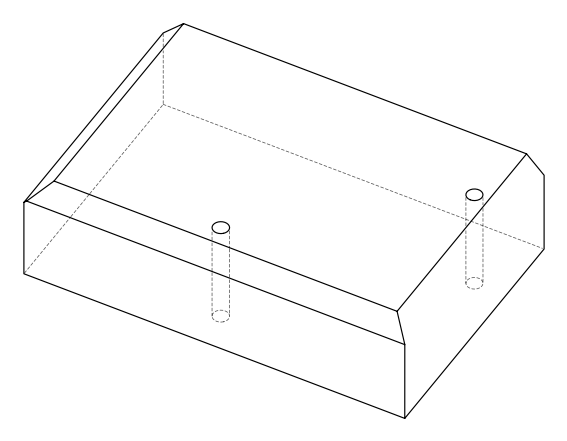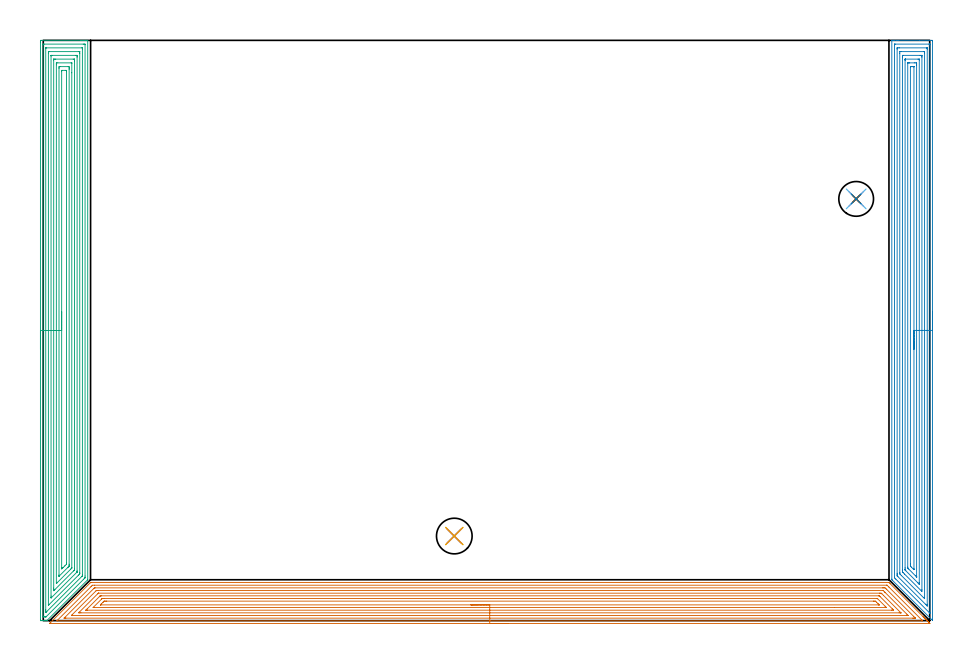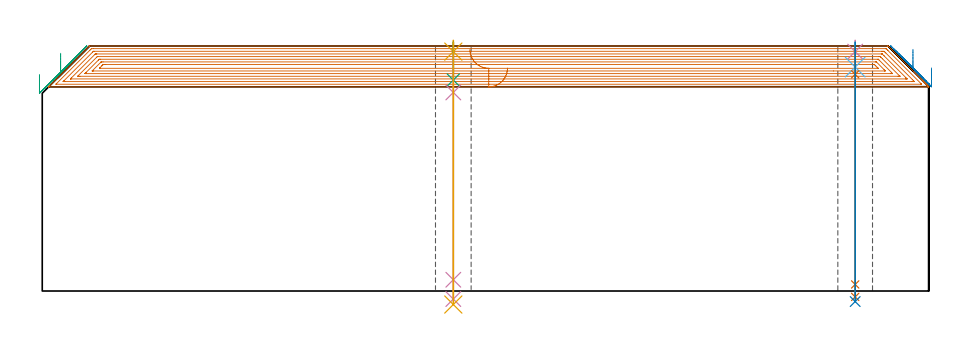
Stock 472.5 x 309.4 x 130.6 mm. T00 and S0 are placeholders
(PLAN: 11 operations, 7 tool changes, 73.2 min)
(1 AREA_MILL | FG_CHAMFER_SURFACE | UGT0205_001 | 29.04 min | 111766 mm3)
(2 AREA_MILL_1 | FG_CHAMFER_SURFACE_1 | UGT0205_001 | 19.47 min | 69539 mm3)
(3 AREA_MILL_2 | FG_CHAMFER_SURFACE_2 | UGT0205_001 | 22.06 min | 94320 mm3)
(4 SPOT_DRILL | STEP1HOLE | NXT0321_9005460120000 | 0.05 min | 183 mm3)
(5 SPOT_DRILL_1 | STEP1HOLE_1 | NXT0321_9005460120000 | 0.05 min | 181 mm3)
(6 DRILL_BLIND_HOLE_INTO_CENTER | STEP1HOLE | NXT0301_046 | 0.05 min | 355 mm3)
(7 GUN_DRILL_THROUGH_HOLE | STEP1HOLE | UGT0307_003 | 0.62 min | 4602 mm3)
(8 SPADE_DRILL_TO_ENLARGE_THROUGH_HOLE | STEP1HOLE | UGT0306_009 | 0.55 min | 29901 mm3)
(9 DRILL_BLIND_HOLE_INTO_CENTER_1 | STEP1HOLE_1 | NXT0301_092 | 0.08 min | 1718 mm3)
(10 GUN_DRILL_THROUGH_HOLE_1 | STEP1HOLE_1 | UGT0307_009 | 0.65 min | 12825 mm3)
(11 DRILL_TO_ENLARGE_THROUGH_HOLE | STEP1HOLE_1 | UGT0301_048 | 0.56 min | 22134 mm3)
(TOOL UGT0205_001 | Chamfer Mill 20 x 3 x 45 deg. | D20 FL50 Z2)
(TOOL NXT0321_9005460120000 | NC Spot Drill, 142deg, 12mm, Carbide, Uncoated | D12 PA142 FL30 Z2)
(TOOL NXT0301_046 | Carbide Drill 7.5mm [860.1-0750-038A1-MM 2214] | D7.5 PA140 FL53 Z2)
(TOOL UGT0307_003 | Gun Drill 7 mm | D7 PA130 FL24 Z1)
(TOOL UGT0306_009 | Spade Drill 18.5mm | D18.5 PA132 FL10 Z2)
(TOOL NXT0301_092 | Carbide Drill 12.1mm [860.1-1210-061A1-MM 2214] | D12.1 PA140 FL77 Z2)
(TOOL UGT0307_009 | Gun Drill 12 mm | D12 PA130 FL24 Z1)
(TOOL UGT0301_048 | Twist Drill 19 mm | D19 PA118 FL135 Z2)
(OP 1 AREA_MILL)
G17 G21 G94 G90
T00 M6
G54
G17 G0 G90 X247.973 Y-1.499 S1061 M3
G43 Z140.6 H0
Z118.801
G94 G1 X247.935 Z117.929 F250.
X247.821 Z117.064
X247.632 Z116.213
X247.369 Z115.381
X247.036 Z114.575
X246.633 Z113.801
X246.164 Z113.065
X245.633 Z112.373
X245.044 Z111.73
X244.4 Z111.14
X243.708 Z110.609
X242.973 Z110.141
X242.199 Z109.738
X241.393 Z109.404
X240.561 Z109.142
X239.709 Z108.953
X238.844 Z108.839
X237.973 Z108.801
X3.481 Y-1.5 Z108.8
X3.417 Y-1.496 Z108.802
X3.415 Y-1.494 Z108.804
X3.417 Y-1.481 Z108.816
X3.459 Y-1.44 Z108.858
X3.574 Y-1.324 Z108.972
X3.715 Y-1.184 Z109.114
X3.993 Y-0.907 Z109.393
X25.042 Y20.141 Z130.441
X25.205 Y20.298 Z130.587
X25.444 Y20.3 Z130.6
X450.5
X450.796 Y20.296 Z130.587
X450.821 Y20.281 Z130.577
X451.393 Y19.707 Z130.006
X469. Y2.102 Z112.399
X469.043 Y2.058 Z112.357
X469.253 Y1.848 Z112.147
X469.298 Y1.804 Z112.101
X469.341 Y1.76 Z112.059
X469.551 Y1.55 Z111.849
X469.595 Y1.506 Z111.803
X469.639 Y1.462 Z111.761
X469.848 Y1.252 Z111.551
X469.893 Y1.208 Z111.505
X469.937 Y1.163 Z111.462
X470.146 Y0.955 Z111.254
X470.191 Y0.91 Z111.207
X470.235 Y0.865 Z111.164
X470.444 Y0.657 Z110.956
X470.489 Y0.612 Z110.909
X470.533 Y0.567 Z110.866
X470.741 Y0.359 Z110.658
X470.787 Y0.314 Z110.611
X470.831 Y0.269 Z110.568
X471.039 Y0.062 Z110.361
X471.085 Y0.016 Z110.313
X471.13 Y-0.029 Z110.27
X471.337 Y-0.236 Z110.063
X471.383 Y-0.282 Z110.016
X471.428 Y-0.327 Z109.972
X471.634 Y-0.534 Z109.765
X471.681 Y-0.579 Z109.718
X471.726 Y-0.625 Z109.674
X471.932 Y-0.831 Z109.468
X471.979 Y-0.877 Z109.42
X472.115 Y-1.015 Z109.285
X472.229 Y-1.129 Z109.17
X472.402 Y-1.324 Z108.974
X472.5 Y-1.436 Z108.862
X472.527 Y-1.469 Z108.829
X472.53 Y-1.484 Z108.814
X472.527 Y-1.49 Z108.808
X472.5 Y-1.493 Z108.805
X472.452 Y-1.496 Z108.803
X472.345 Y-1.498 Z108.802
X472.287
X237.973 Y-1.499 Z108.801
Y-0.085 Z110.215
X7.585
X7.483 Y-0.083 Z110.217
X7.296 Y-0.079 Z110.221
X7.378 Y0.016 Z110.316
X7.477 Y0.124 Z110.424
X7.585 Y0.235 Z110.535
X25.444 Y18.095 Z128.395
X25.79 Y18.438 Z128.738
X26.141 Y18.784 Z129.084
X26.241 Y18.88 Z129.18
X27.23 Y18.886 Z129.186
X449.506 Y18.885 Z129.185
X449.607 Y18.883 Z129.183
X449.708 Y18.879 Z129.179
X449.764 Y18.874 Z129.174
X449.797 Y18.846 Z129.146
X449.863 Y18.784 Z129.084
X450.5 Y18.15 Z128.45
X450.761 Y17.89 Z128.19
X468.36 Y0.289 Z110.589
X468.627 Y0.016 Z110.316
X468.708 Y-0.069 Z110.231
X468.56 Y-0.078 Z110.222
X468.458 Y-0.082 Z110.218
X468.36 Y-0.083 Z110.217
X237.973 Y-0.085 Z110.215
Y1.329 Z111.629
X12.05
X11.63 Y1.33 Z111.63
X11.187 Y1.334 Z111.634
X11.157 Y1.336 Z111.636
X11.156 Y1.347 Z111.647
X11.157 Y1.355 Z111.655
X11.38 Y1.58 Z111.88
X11.603 Y1.804 Z112.104
X26.796 Y16.996 Z127.296
X27.015 Y17.212 Z127.512
X27.23 Y17.421 Z127.721
X27.287 Y17.465 Z127.765
X27.335 Y17.467 Z127.767
X27.439 Y17.469 Z127.769
X27.649 Y17.471 Z127.771
X447.347
X447.822
X448.242 Y17.469 Z127.769
X448.714 Y17.464 Z127.764
X449.196 Y16.996 Z127.296
X449.607 Y16.592 Z126.892
X463.895 Y2.306 Z112.606
X464.396 Y1.804 Z112.104
X464.788 Y1.407 Z111.707
X464.849 Y1.337 Z111.637
X464.788 Y1.336 Z111.636
X464.367 Y1.332 Z111.632
X463.895 Y1.33 Z111.63
X463.475
X237.973 Y1.329 Z111.629
Y2.744 Z113.044
X15.576 Y2.743 Z113.043
X15.235 Y2.747 Z113.047
X15.066 Y2.75 Z113.05
X15.014 Y2.754 Z113.054
X15.034 Y2.776 Z113.076
X15.285 Y3.034 Z113.334
X15.54 Y3.291 Z113.591
X15.621 Y3.373 Z113.673
X28.123 Y15.873 Z126.173
X28.241 Y15.985 Z126.285
X28.296 Y16.035 Z126.335
X28.331 Y16.05 Z126.35
X28.381 Y16.052 Z126.352
X28.592 Y16.055 Z126.355
X29.016 Y16.057 Z126.357
X29.061
X447.398
X447.609 Y16.055 Z126.355
X447.662 Y16.053 Z126.353
X447.684 Y16.051 Z126.351
X447.711 Y16.028 Z126.328
X447.822 Y15.926 Z126.226
X448.542 Y15.209 Z125.509
X448.714 Y15.037 Z125.337
X460.323 Y3.428 Z113.728
X460.922 Y2.819 Z113.119
X460.985 Y2.754 Z113.054
X460.911 Y2.751 Z113.051
X460.716 Y2.748 Z113.048
X460.323 Y2.745 Z113.045
X460.276 Y2.744 Z113.044
X237.973
Y4.158 Z114.458
X20.086 Y4.157 Z114.457
X19.52 Y4.158 Z114.458
X19.193 Y4.16 Z114.46
X18.885 Y4.164 Z114.464
X19.183 Y4.485 Z114.785
X19.188 Y4.49 Z114.79
X29.013 Y14.315 Z124.615
X29.319 Y14.611 Z124.911
X29.342 Y14.632 Z124.932
X29.371 Y14.636 Z124.936
X29.44 Y14.64 Z124.94
X29.582 Y14.642 Z124.942
X445.709
X446.036 Y14.64 Z124.94
X446.608 Y14.636 Z124.936
X446.929 Y14.367 Z124.667
X446.984 Y14.315 Z124.615
X447.822 Y13.48 Z123.78
X456.883 Y4.418 Z114.718
X457.013 Y4.285 Z114.585
X457.097 Y4.194 Z114.494
X457.123 Y4.162 Z114.462
X457.122
X457.076 Y4.16 Z114.46
X456.751 Y4.159 Z114.459
X456.184
X237.973 Y4.158 Z114.458
Y5.572 Z115.872
X23.465
X22.862 Y5.577 Z115.877
X22.765 Y5.578 Z115.878
X22.763 Y5.604 Z115.904
X22.765 Y5.614 Z115.914
X23.093 Y5.944 Z116.244
X23.42 Y6.272 Z116.572
X29.909 Y12.761 Z123.061
X30.241 Y13.089 Z123.389
X30.324 Y13.169 Z123.469
X30.374 Y13.215 Z123.515
X30.453 Y13.222 Z123.522
X30.802 Y13.226 Z123.526
X30.995 Y13.228 Z123.528
X445.335 Y13.229 Z123.529
X445.51 Y13.227 Z123.527
X445.597 Y13.224 Z123.524
X445.614 Y13.222 Z123.522
X445.658 Y13.184 Z123.484
X445.743 Y13.104 Z123.404
X446.036 Y12.816 Z123.116
X452.58 Y6.272 Z116.572
X453.179 Y5.669 Z115.969
X453.24 Y5.601 Z115.901
X453.255 Y5.58 Z115.88
X453.179 Y5.578 Z115.878
X452.983 Y5.575 Z115.875
X452.286 Y5.573 Z115.873
X452.092
X237.973 Y5.572 Z115.872
Y6.986 Z117.286
X27.23
X27.05
X26.69 Y6.99 Z117.29
X26.604 Y6.992 Z117.292
X26.629 Y7.023 Z117.323
X26.687 Y7.087 Z117.387
X26.763 Y7.166 Z117.466
X31.017 Y11.419 Z121.719
X31.233 Y11.634 Z121.934
X31.392 Y11.785 Z122.085
X31.415 Y11.806 Z122.106
X31.455 Y11.81 Z122.11
X31.516 Y11.813 Z122.113
X31.695 Y11.814 Z122.114
X32.408 Y11.815 Z122.115
X444.25 Y11.814 Z122.114
X444.43 Y11.813 Z122.113
X444.549 Y11.809 Z122.109
X444.585 Y11.806 Z122.106
X444.602 Y11.794 Z122.094
X444.637 Y11.763 Z122.063
X444.768 Y11.634 Z121.934
X448.714 Y7.688 Z117.988
X449.231 Y7.166 Z117.466
X449.393 Y6.998 Z117.298
X449.072 Y6.991 Z117.291
X448.892 Y6.988 Z117.288
X421.747 Y6.987 Z117.287
X237.973 Y6.986 Z117.286
Y8.4 Z118.7
X30.802
X30.46 Y8.402 Z118.702
X30.458 Y8.403 Z118.703
X30.457 Y8.404 Z118.704
X30.474 Y8.424 Z118.724
X30.802 Y8.755 Z119.055
X30.901 Y8.854 Z119.154
X31.794 Y9.748 Z120.048
X31.894 Y9.847 Z120.147
X32.243 Y10.192 Z120.492
X32.362 Y10.307 Z120.607
X32.455 Y10.393 Z120.693
X32.588 Y10.396 Z120.696
X32.93 Y10.399 Z120.699
X33.481 Y10.4 Z120.7
X33.821
X442.464
X442.805 Y10.399 Z120.699
X443.357 Y10.395 Z120.695
X443.536 Y10.393 Z120.693
X443.724 Y10.218 Z120.518
X444.104 Y9.847 Z120.147
X444.25 Y9.703 Z120.003
X445. Y8.953 Z119.253
X445.143 Y8.811 Z119.111
X445.404 Y8.546 Z118.846
X445.532 Y8.412 Z118.712
X445.535 Y8.406 Z118.706
X445.533 Y8.404 Z118.704
X445.511 Y8.402 Z118.702
X445.477
X445.143 Y8.401 Z118.701
X237.973 Y8.4 Z118.7
X237.101 Z118.738
X236.236 Z118.852
X235.384 Z119.041
X234.552 Z119.303
X233.746 Z119.637
X232.973 Z120.04
X232.237 Z120.509
X231.545 Z121.04
X230.901 Z121.629
X230.312 Z122.272
X229.781 Z122.965
X229.312 Z123.7
X228.909 Z124.474
X228.576 Z125.28
X228.313 Z126.112
X228.124 Z126.964
X228.011 Z127.829
X227.973 Z128.7
G0 Z140.6
M5
M2
(OP 2 AREA_MILL_1)
G17 G21 G94 G90
T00 M6
G54
G17 G0 G90 X474. Y164.7 S1061 M3
G43 Z140.6 H0
Z118.9
G94 G1 Y164.662 Z118.028 F250.
Y164.548 Z117.164
Y164.359 Z116.312
Y164.097 Z115.48
Y163.763 Z114.674
Y163.36 Z113.9
Y162.892 Z113.164
Y162.36 Z112.472
Y161.771 Z111.829
Y161.128 Z111.24
Y160.436 Z110.708
Y159.7 Z110.24
Y158.926 Z109.837
Y158.12 Z109.503
Y157.288 Z109.241
Y156.436 Z109.052
Y155.572 Z108.938
Y154.7 Z108.9
Y0.212
X473.996 Y0.114 Z108.902
X473.995 Y0.113 Z108.903
X473.985 Y0.114 Z108.913
X473.405 Y0.695 Z109.495
X452.778 Y21.321 Z130.12
X452.446 Y21.653 Z130.45
X452.305 Y21.797 Z130.59
X452.3 Y22.134 Z130.6
Y309.137
X452.303 Y309.29 Z130.588
X452.352 Y309.293 Z130.539
X452.733 Y309.3 Z130.166
X453.137 Z129.762
X453.787 Z129.108
X455.004 Z127.893
X455.57 Z127.324
X467.021 Z115.876
X473.405 Z109.492
X473.69 Y309.298 Z109.207
X473.992 Y309.29 Z108.906
X473.999 Y308.989 Z108.899
X474. Y154.7 Z108.9
X472.586 Z110.314
X472.585 Y4.207 Z110.315
X472.584 Y4.134 Z110.316
X472.579 Y3.991 Z110.321
X472.577 Y3.982 Z110.323
X472.571 Y3.986 Z110.329
X472.549 Y4.004 Z110.351
X472.513 Y4.037 Z110.387
X454.417 Y22.134 Z128.483
X453.787 Y22.771 Z129.113
X453.728 Y22.834 Z129.172
X453.72 Y22.954 Z129.18
X453.716 Y23.026 Z129.184
X453.715 Y23.099 Z129.185
X453.714 Y306.978 Z129.186
X453.721 Y307.285 Z129.179
X453.739 Y307.29 Z129.161
X453.787 Y307.293 Z129.113
X454.285 Y307.299 Z128.615
X472.12 Z110.78
X472.513 Y307.295 Z110.387
X472.568 Y307.292 Z110.332
X472.579 Y307.29 Z110.321
X472.582 Y307.221 Z110.318
X472.584 Y307.124 Z110.316
X472.586 Y306.978 Z110.314
Y306.906
Y154.7
X471.172 Z111.728
X471.171 Y8.743 Z111.729
X471.17 Y8.302 Z111.73
X471.167 Y7.851 Z111.733
X471.166 Y7.846 Z111.734
X471.153 Y7.851 Z111.747
X470.73 Y8.27 Z112.17
X470.256 Y8.743 Z112.644
X455.57 Y23.429 Z127.33
X455.327 Y23.676 Z127.573
X455.205 Y23.802 Z127.695
X455.147 Y23.864 Z127.753
X455.136 Y23.919 Z127.764
X455.131 Y24.359 Z127.769
X455.129 Y24.812 Z127.771
Y25.254
Y304.669
X455.131 Y305.12 Z127.769
X455.133 Y305.23 Z127.767
X455.135 Y305.277 Z127.765
X455.212 Y305.29 Z127.688
X455.393 Y305.298 Z127.507
X455.57 Y305.299 Z127.33
X456.283 Y305.3 Z126.617
X470.73 Z112.17
X470.909 Y305.299 Z111.991
X471.029 Y305.296 Z111.871
X471.124 Y305.29 Z111.776
X471.165 Y305.284 Z111.735
X471.166 Y305.267 Z111.734
X471.169 Y305.12 Z111.731
X471.171 Y304.678 Z111.729
X471.172 Y154.7 Z111.728
X469.757 Z113.143
Y12.314
X469.755 Y11.959 Z113.145
X469.753 Y11.783 Z113.147
X469.751 Y11.712 Z113.149
X469.694 Y11.767 Z113.206
X469.136 Y12.314 Z113.764
X457.354 Y24.096 Z125.546
X456.646 Y24.812 Z126.254
X456.55 Y24.918 Z126.35
X456.547 Y25.015 Z126.353
X456.545 Y25.218 Z126.355
X456.543 Y25.624 Z126.357
Y25.705
Y302.442
X456.549 Y303.248 Z126.351
X456.556 Y303.29 Z126.344
X456.604 Y303.293 Z126.296
X456.711 Y303.297 Z126.189
X456.925 Y303.299 Z125.975
X457.354 Y303.3 Z125.546
X469.39 Y303.299 Z113.51
X469.595 Y303.297 Z113.305
X469.697 Y303.293 Z113.203
X469.743 Y303.29 Z113.157
X469.75 Y303.26 Z113.15
X469.757 Y302.523 Z113.143
Y302.442
Y154.7
X468.343 Z114.557
X468.342 Y16.489 Z114.558
X468.339 Y15.885 Z114.561
X468.336 Y15.603 Z114.564
X468.054 Y15.849 Z114.846
X468.015 Y15.885 Z114.885
X459.086 Y24.812 Z123.814
X458.246 Y25.655 Z124.654
X458.199 Y25.705 Z124.701
X457.964 Y25.987 Z124.936
X457.959 Y26.597 Z124.941
X457.958 Y26.885 Z124.942
X457.957 Y300.053 Z124.943
X457.958 Y300.657 Z124.942
X457.96 Y300.943 Z124.94
X457.964 Y301.234 Z124.936
X457.971 Y301.291 Z124.929
X458.005 Y301.293 Z124.895
X458.085 Y301.297 Z124.815
X458.246 Y301.299 Z124.654
X458.495 Y301.3 Z124.405
X467.412 Z115.488
X468.054 Y301.297 Z114.846
X468.311 Y301.292 Z114.589
X468.337 Y301.28 Z114.563
X468.339 Y301.265 Z114.561
X468.342 Y300.657 Z114.558
X468.343 Y300.368 Z114.557
Y154.7
X466.929 Z115.971
Y20.348
X466.927 Y19.692 Z115.973
X466.923 Y19.456 Z115.977
X466.922 Y19.436 Z115.978
X466.919 Y19.437 Z115.981
X466.894 Y19.456 Z116.006
X466.271 Y20.077 Z116.629
X465.999 Y20.348 Z116.901
X459.752 Y26.597 Z123.148
X459.474 Y26.882 Z123.426
X459.396 Y26.963 Z123.504
X459.378 Y27.012 Z123.522
X459.376 Y27.092 Z123.525
X459.372 Y27.255 Z123.528
X459.371 Y27.49 Z123.529
Y28.149
Y298.637
X459.372 Y298.871 Z123.528
X459.376 Y299.2 Z123.524
X459.378 Y299.28 Z123.522
X459.381 Y299.29 Z123.519
X459.407 Y299.294 Z123.493
X459.458 Y299.297 Z123.442
X459.601 Y299.3 Z123.299
X466.271 Z116.629
X466.736 Y299.298 Z116.164
X466.889 Y299.292 Z116.011
X466.92 Y299.29 Z115.98
X466.923 Y299.236 Z115.977
X466.927 Y299.108 Z115.973
X466.928 Y298.871 Z115.972
X466.929 Y154.7 Z115.971
X465.515 Z117.385
X465.514 Y23.648 Z117.386
X465.513 Y23.377 Z117.387
X465.511 Y23.301 Z117.389
X465.509 Y23.294 Z117.391
X465.508 Z117.392
X465.496 Y23.303 Z117.404
X464.878 Y23.919 Z118.022
X461.308 Y27.49 Z121.592
X460.921 Y27.884 Z121.979
X460.801 Y28.008 Z122.099
X460.791 Y28.248 Z122.109
X460.788 Y28.383 Z122.112
X460.786 Y28.518 Z122.114
Y297.086
X460.787 Y297.219 Z122.113
X460.791 Y297.265 Z122.11
X460.793 Y297.29 Z122.107
X460.814 Y297.292 Z122.086
X460.921 Y297.295 Z121.979
X461.599 Y297.3 Z121.301
X461.812 Z121.088
X464.274 Z118.626
X465.166 Z117.734
X465.379 Y297.297 Z117.521
X465.45 Y297.294 Z117.45
X465.501 Y297.29 Z117.399
X465.508 Y297.22 Z117.392
X465.512 Y297.086 Z117.388
X465.514 Y296.951 Z117.386
X465.515 Y296.193 Z117.385
Y154.7
X464.1 Z118.8
Y27.878
X464.099 Y27.49 Z118.801
X464.096 Y27.216 Z118.804
X464.094 Y27.166 Z118.806
X463.99 Y27.265 Z118.91
X463.757 Y27.49 Z119.143
X462.704 Y28.543 Z120.196
X462.339 Y28.911 Z120.561
X462.249 Y29.005 Z120.651
X462.207 Y29.051 Z120.693
X462.205 Y29.108 Z120.695
X462.202 Y29.275 Z120.698
X462.2 Y29.78 Z120.7
Y30.168
Y294.913
X462.202 Y295.081 Z120.698
X462.206 Y295.215 Z120.694
X462.21 Y295.29 Z120.69
X462.259 Y295.292 Z120.641
X462.704 Y295.3 Z120.196
X463.596 Z119.304
X464.041 Y295.292 Z118.859
X464.091 Y295.29 Z118.809
X464.095 Y295.256 Z118.805
X464.099 Y295.201 Z118.801
X464.1 Y295.147 Z118.8
Y154.7
Y153.828 Z118.838
Y152.963 Z118.951
Y152.112 Z119.14
Y151.28 Z119.403
Y150.474 Z119.736
Y149.7 Z120.139
Y148.964 Z120.608
Y148.272 Z121.139
Y147.629 Z121.728
Y147.04 Z122.372
Y146.508 Z123.064
Y146.04 Z123.8
Y145.637 Z124.573
Y145.303 Z125.379
Y145.041 Z126.211
Y144.852 Z127.063
Y144.738 Z127.928
Y144.7 Z128.8
G0 Z140.6
M5
M2
(OP 3 AREA_MILL_2)
G17 G21 G94 G90
T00 M6
G54
G17 G0 G90 X-1.5 Y144.65 S1061 M3
G43 Z140.6 H0
Z115.4
G94 G1 Y144.688 Z114.528 F250.
Y144.802 Z113.664
Y144.991 Z112.812
Y145.253 Z111.98
Y145.587 Z111.174
Y145.99 Z110.4
Y146.458 Z109.664
Y146.99 Z108.972
Y147.579 Z108.329
Y148.222 Z107.74
Y148.914 Z107.209
Y149.65 Z106.74
Y150.424 Z106.337
Y151.23 Z106.003
Y152.062 Z105.741
Y152.914 Z105.552
Y153.778 Z105.438
Y154.65 Z105.4
Y308.374
X-1.499 Y308.687 Z105.401
X-1.493 Y309.26 Z105.404
X-1.492 Y309.293 Z105.406
X-0.922 Y309.3 Z105.976
X19.839 Z126.735
X20.45 Z127.345
X21.01 Z127.907
X21.341 Z128.237
X21.9 Z128.796
X22.231 Z129.126
X22.894 Z129.793
X23.27 Z130.169
X23.652 Y309.296 Z130.543
X23.691 Y309.293 Z130.582
X23.697 Y309.292 Z130.588
X23.7 Y309.134 Z130.6
Y22.044
Y21.806 Z130.584
X23.596 Y21.696 Z130.495
X2.047 Y0.145 Z108.944
X1.916 Y0.017 Z108.813
X1.893 Y0.001 Z108.789
X1.542 Y0. Z108.442
X0.632 Z107.531
X-0.031 Z106.864
X-1.253 Z105.644
X-1.491 Y0.002 Z105.405
X-1.5 Y0.456 Z105.4
Y154.65
X-0.086 Z106.814
Y306.956
X-0.085 Y307.011 Z106.815
X-0.082 Y307.12 Z106.818
X-0.074 Y307.29 Z106.826
X-0.031 Y307.292 Z106.869
X0.463 Y307.299 Z107.363
X21.341 Z128.241
X21.836 Y307.298 Z128.736
X22.231 Y307.29 Z129.131
X22.279 Y307.275 Z129.179
X22.284 Y307.065 Z129.184
X22.285 Y306.956 Z129.185
X22.286 Y23.775 Z129.186
X22.284 Y22.937 Z129.184
X22.282 Y22.886 Z129.182
X22.277 Y22.838 Z129.177
X22.231 Y22.788 Z129.131
X21.862 Y22.414 Z128.762
X21.494 Y22.044 Z128.394
X1.75 Y2.3 Z108.65
X1.482 Y2.044 Z108.382
X1.44 Y2.01 Z108.34
X1.38 Y2.006 Z108.28
X1.256 Y2.001 Z108.156
X0.859 Z107.759
X0.364 Y2.002 Z107.264
X-0.031 Y2.01 Z106.869
X-0.079 Y2.025 Z106.821
X-0.084 Y2.235 Z106.816
X-0.085 Y2.344 Z106.815
X-0.086 Y154.65 Z106.814
X1.328 Z108.228
X1.329 Y305.115 Z108.229
X1.331 Y305.221 Z108.231
X1.333 Y305.273 Z108.233
X1.335 Y305.29 Z108.235
X1.382 Y305.293 Z108.282
X1.567 Y305.299 Z108.467
X20.634 Z127.534
X20.757 Y305.296 Z127.657
X20.854 Y305.29 Z127.754
X20.866 Y305.286 Z127.766
X20.868 Y305.279 Z127.768
X20.87 Y305.256 Z127.77
X20.871 Y305.115 Z127.771
X20.872 Y304.693 Z127.772
X20.871 Y24.301 Z127.771
X20.869 Y24.065 Z127.769
X20.867 Y23.948 Z127.767
X20.865 Y23.893 Z127.765
X20.821 Y23.83 Z127.721
X20.638 Y23.641 Z127.538
X20.45 Y23.45 Z127.35
X1.914 Y4.913 Z108.814
X1.75 Y4.75 Z108.65
X1.464 Y4.471 Z108.364
X1.353 Y4.364 Z108.253
X1.336 Y4.493 Z108.236
X1.333 Y4.603 Z108.233
X1.33 Y5.078 Z108.23
X1.329 Y5.5 Z108.229
Y5.97
X1.328 Y154.65 Z108.228
X2.743 Z109.643
Y302.437
X2.747 Y303.222 Z109.647
X2.749 Y303.276 Z109.649
X2.755 Y303.29 Z109.655
X2.778 Y303.293 Z109.678
X2.885 Y303.297 Z109.785
X3.1 Y303.299 Z110.
X19.112 Z126.012
X19.318 Y303.297 Z126.218
X19.421 Y303.293 Z126.321
X19.444 Y303.29 Z126.344
X19.451 Y303.28 Z126.351
X19.452 Y303.242 Z126.352
X19.457 Y302.54 Z126.357
Y302.437
Y25.616
X19.455 Y25.221 Z126.355
X19.453 Y25.023 Z126.353
X19.45 Y24.929 Z126.35
X19.411 Y24.872 Z126.311
X19.271 Y24.723 Z126.171
X18.971 Y24.42 Z125.871
X18.669 Y24.118 Z125.569
X3.076 Y8.525 Z109.976
X2.919 Y8.37 Z109.819
X2.762 Y8.22 Z109.662
X2.752 Y8.211 Z109.652
X2.75 Y8.237 Z109.65
X2.746 Y8.34 Z109.646
X2.743 Y8.546 Z109.643
Y8.649
Y154.65
X4.157 Z111.057
Y300.915
X4.16 Y301.181 Z111.06
X4.162 Y301.256 Z111.062
X4.165 Y301.291 Z111.065
X4.179 Y301.293 Z111.079
X4.259 Y301.297 Z111.159
X4.421 Y301.299 Z111.321
X4.664 Y301.3 Z111.564
X17.131 Z124.031
X17.779 Y301.298 Z124.679
X18.027 Y301.295 Z124.927
X18.037 Y301.285 Z124.937
X18.04 Y301.282 Z124.94
X18.043 Y300.651 Z124.943
Y300.386
Y26.509
X18.042 Y26.245 Z124.942
X18.038 Y25.979 Z124.938
X18.036 Y25.948 Z124.936
X18.028 Y25.935 Z124.928
X18.004 Y25.906 Z124.904
X17.944 Y25.844 Z124.844
X4.372 Y12.271 Z111.272
X4.321 Y12.221 Z111.221
X4.251 Y12.161 Z111.151
X4.163 Y12.097 Z111.063
X4.16 Y12.221 Z111.06
X4.158 Y12.326 Z111.058
X4.157 Y12.486 Z111.057
Y13.114
Y154.65
X5.571 Z112.471
X5.572 Y298.865 Z112.472
X5.574 Y299.181 Z112.474
X5.576 Y299.259 Z112.476
X5.578 Y299.29 Z112.478
X5.624 Y299.293 Z112.524
X5.77 Y299.298 Z112.67
X6.202 Y299.3 Z113.102
X6.659 Z113.559
X15.998 Y299.299 Z122.898
X16.457 Y299.297 Z123.357
X16.596 Y299.29 Z123.496
X16.622 Y299.285 Z123.522
X16.624 Y299.237 Z123.524
X16.627 Y299.127 Z123.527
X16.628 Y298.865 Z123.528
X16.629 Y298.232 Z123.529
Y27.662
X16.628 Y27.402 Z123.528
X16.624 Y27.086 Z123.524
X16.622 Y27.008 Z123.522
X16.617 Y26.976 Z123.517
X16.598 Y26.954 Z123.498
X16.523 Y26.875 Z123.423
X16.161 Y26.509 Z123.061
X6.202 Y16.55 Z113.102
X5.823 Y16.173 Z112.723
X5.723 Y16.076 Z112.623
X5.583 Y15.943 Z112.483
X5.578 Y16.133 Z112.478
X5.573 Y16.424 Z112.473
X5.572 Y16.686 Z112.472
X5.571 Y17.319 Z112.471
Y154.65
X6.985 Z113.885
Y296.293
X6.987 Y297.079 Z113.887
X6.988 Y297.183 Z113.888
X6.992 Y297.285 Z113.892
X7.093 Y297.29 Z113.993
X7.764 Y297.299 Z114.664
X14.887 Z121.787
X15.107 Y297.296 Z122.007
X15.18 Y297.293 Z122.08
X15.202 Y297.291 Z122.102
X15.208 Y297.256 Z122.108
X15.211 Y297.186 Z122.111
X15.214 Y297.079 Z122.114
X15.215 Y292.014 Z122.115
X15.214 Y28.295 Z122.114
X15.213 Y28.188 Z122.113
X15.21 Y28.08 Z122.11
X15.207 Y28.016 Z122.107
X15.182 Y27.988 Z122.082
X15.107 Y27.908 Z122.007
X14.856 Y27.654 Z121.756
X14.605 Y27.402 Z121.505
X7.276 Y20.074 Z114.176
X7.093 Y19.895 Z113.993
X7.028 Y19.837 Z113.928
X6.992 Y19.808 Z113.892
X6.986 Y20.258 Z113.886
X6.985 Y154.65 Z113.885
X8.4 Z115.3
Y294.4
X8.402 Y294.873 Z115.302
X8.407 Y295.293 Z115.307
X8.867 Y295.3 Z115.767
X13.319 Z120.219
X13.793 Y295.293 Z120.693
X13.798 Y294.82 Z120.698
X13.8 Y294.4 Z120.7
Y293.924
Y30.081
X13.799 Y29.606 Z120.699
X13.796 Y29.188 Z120.696
X13.794 Y29.073 Z120.694
X13.731 Y28.99 Z120.631
X13.63 Y28.883 Z120.53
X13.326 Y28.574 Z120.226
X13.187 Y28.434 Z120.087
X8.583 Y23.83 Z115.483
X8.518 Y23.767 Z115.418
X8.474 Y23.728 Z115.374
X8.406 Y23.671 Z115.306
X8.402 Y23.758 Z115.302
X8.401 Y23.83 Z115.301
X8.4 Y23.991 Z115.3
Y24.305
Y154.65
X9.814 Z116.714
Y292.614
X9.816 Y293.036 Z116.716
X9.819 Y293.246 Z116.719
X9.821 Y293.289 Z116.721
X9.873 Y293.293 Z116.773
X9.973 Y293.298 Z116.873
X11.752 Y293.299 Z118.652
X12.291 Y293.293 Z119.191
X12.35 Y293.29 Z119.25
X12.38 Y293.283 Z119.28
X12.381 Y293.242 Z119.281
X12.384 Y293.05 Z119.284
X12.386 Y292.664 Z119.286
Y292.614
Y30.974
X12.38 Y30.137 Z119.28
X12.378 Y30.081 Z119.278
X11.519 Y29.215 Z118.419
X10.599 Y28.295 Z117.499
X10.568 Y28.264 Z117.468
X10.175 Y27.883 Z117.075
X9.821 Y27.56 Z116.721
X9.814 Y28.245 Z116.714
Y28.295
Y154.65
Y155.522 Z116.752
Y156.386 Z116.866
Y157.238 Z117.054
Y158.07 Z117.317
Y158.876 Z117.651
Y159.65 Z118.053
Y160.386 Z118.522
Y161.078 Z119.053
Y161.721 Z119.643
Y162.31 Z120.286
Y162.842 Z120.978
Y163.31 Z121.714
Y163.713 Z122.488
Y164.047 Z123.294
Y164.309 Z124.126
Y164.498 Z124.977
Y164.612 Z125.842
Y164.65 Z126.714
G0 Z140.6
M5
M2
(OP 4 SPOT_DRILL)
G17 G21 G94 G90
T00 M6
G54
G17 G0 G90 X433.3 Y224.8 S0 M3
G43 Z140.6 H0
G94 G81 G98 Z127.6 F250. R133.6
G80
M5
M2
(OP 5 SPOT_DRILL_1)
G17 G21 G94 G90
T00 M6
G54
G17 G0 G90 X219.1 Y45.1 S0 M3
G43 Z140.6 H0
G94 G81 G98 Z127.6 F250. R133.6
G80
M5
M2
(OP 6 DRILL_BLIND_HOLE_INTO_CENTER)
G17 G21 G94 G90
T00 M6
G54
G17 G0 G90 X433.3 Y224.8 S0 M3
G43 Z140.6 H1
G94 G81 G98 Z119.35 F250. R132.6
G80
M5
M2
(OP 7 GUN_DRILL_THROUGH_HOLE)
G17 G21 G94 G90
T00 M6
G54
G17 G0 G90 X433.3 Y224.8 M8
G43 Z140.6 H0
Z130.389
S716 M3
G94 G1 Z115.492 F125. M26
G4 X.084
Z3.5 F250.
G4 X.084
Z-3.132 F125.
G4 X.084
M5
M9
G0 Z130.389
Z140.6
M2
(OP 8 SPADE_DRILL_TO_ENLARGE_THROUGH_HOLE)
G17 G21 G94 G90
T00 M6
G54
G17 G0 G90 X433.3 Y224.8 S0 M3
G43 Z140.6 H0
G94 G73 G98 Z-5.618 F250. Q17.027 R132.6
G80
M5
M2
(OP 9 DRILL_BLIND_HOLE_INTO_CENTER_1)
G17 G21 G94 G90
T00 M6
G54
G17 G0 G90 X219.1 Y45.1 S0 M3
G43 Z140.6 H1
G94 G81 G98 Z112.45 F250. R132.6
G80
M5
M2
(OP 10 GUN_DRILL_THROUGH_HOLE_1)
G17 G21 G94 G90
T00 M6
G54
G17 G0 G90 X219.1 Y45.1 M8
G43 Z140.6 H0
Z126.746
S716 M3
G94 G1 Z105.836 F125. M26
G4 X.084
Z6. F250.
G4 X.084
Z-4.298 F125.
G4 X.084
M5
M9
G0 Z126.746
Z140.6
M2
(OP 11 DRILL_TO_ENLARGE_THROUGH_HOLE)
G17 G21 G94 G90
T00 M6
G54
G17 G0 G90 X219.1 Y45.1 S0 M3
G43 Z140.6 H0
G94 G73 G98 Z-7.208 F250. Q17.226 R132.6
G80
M5
M2
